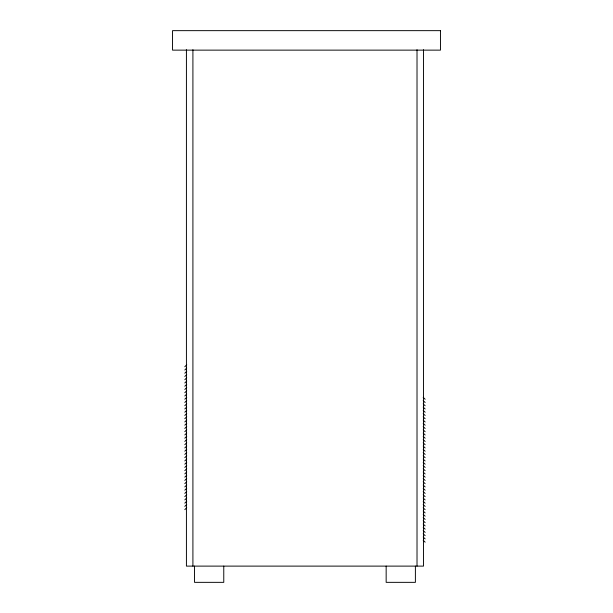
<?xml version="1.0" encoding="UTF-8"?>
<svg xmlns="http://www.w3.org/2000/svg" width="613" height="613" viewBox="0 0 613 613"><rect width="100%" height="100%" fill="white"/><g stroke="black" fill="none" stroke-linecap="round" stroke-linejoin="round"><path stroke-width="0.92" d="M184.797 366.743L186.743 364.796M184.797 369.991L186.743 368.038M184.797 373.24L186.743 371.286M184.797 376.482L186.743 374.535M184.797 379.731L186.743 377.784M184.797 382.979L186.743 381.033M184.797 386.228L186.743 384.282M184.797 389.477L186.743 387.531M184.797 392.726L186.743 390.772M184.797 395.975L186.743 394.021M184.797 399.224L186.743 397.27M184.797 402.465L186.743 400.519M184.797 405.714L186.743 403.768M184.797 408.963L186.743 407.017M184.797 412.212L186.743 410.266M184.797 415.461L186.743 413.507M184.797 418.71L186.743 416.756M184.797 421.959L186.743 420.005M184.797 425.2L186.743 423.254M184.797 428.449L186.743 426.502M184.797 431.698L186.743 429.751M184.797 434.946L186.743 433M184.797 438.195L186.743 436.249M184.797 441.444L186.743 439.49M184.797 444.693L186.743 442.739M184.797 447.934L186.743 445.988M184.797 451.183L186.743 449.237M184.797 454.432L186.743 452.486M184.797 457.681L186.743 455.735M184.797 460.93L186.743 458.984M184.797 464.179L186.743 462.225M184.797 467.428L186.743 465.474M184.797 470.669L186.743 468.723M184.797 473.918L186.743 471.972M184.797 477.167L186.743 475.221M184.797 480.416L186.743 478.469M184.797 483.665L186.743 481.718M184.797 486.914L186.743 484.96M184.797 490.162L186.743 488.209M184.797 493.404L186.743 491.457M184.797 496.653L186.743 494.706M184.797 499.901L186.743 497.955M184.797 503.15L186.743 501.204M184.797 506.399L186.743 504.453M184.797 509.648L186.743 507.694M423.185 397.316L425.131 399.262M423.185 400.557L425.131 402.511M423.185 403.806L425.131 405.76M423.185 407.055L425.131 409.001M423.185 410.304L425.131 412.25M423.185 413.553L425.131 415.499M423.185 416.802L425.131 418.748M423.185 420.051L425.131 421.997M423.185 423.292L425.131 425.246M423.185 426.541L425.131 428.495M423.185 429.79L425.131 431.736M423.185 433.039L425.131 434.985M423.185 436.287L425.131 438.234M423.185 439.536L425.131 441.483M423.185 442.785L425.131 444.731M423.185 446.026L425.131 447.98M423.185 449.275L425.131 451.229M423.185 452.524L425.131 454.471M423.185 455.773L425.131 457.719M423.185 459.022L425.131 460.968M423.185 462.271L425.131 464.217M423.185 465.52L425.131 467.466M423.185 468.761L425.131 470.715M423.185 472.01L425.131 473.964M423.185 475.259L425.131 477.205M423.185 478.508L425.131 480.454M423.185 481.757L425.131 483.703M423.185 485.006L425.131 486.952M423.185 488.255L425.131 490.201M423.185 491.496L425.131 493.45M423.185 494.745L425.131 496.699M423.185 497.994L425.131 499.94M423.185 501.242L425.131 503.189M423.185 504.491L425.131 506.438M423.185 507.74L425.131 509.687M423.185 510.989L425.131 512.935M423.185 514.23L425.131 516.184M423.185 517.479L425.131 519.433M423.185 520.728L425.131 522.682M423.185 523.977L425.131 525.923M423.185 527.226L425.131 529.172M423.185 530.475L425.131 532.421M423.185 533.724L425.131 535.67M423.185 536.965L425.131 538.919M423.185 540.214L425.131 542.168M423.506 49.707L423.506 566.113L186.421 566.113L186.421 49.707M417.016 49.707L417.016 566.113M415.392 566.113L415.392 582.35L386.159 582.35L386.159 566.113M223.768 566.113L223.768 582.35L194.536 582.35L194.536 566.113M192.911 49.707L192.911 566.113M440.456 30.65L172.544 30.65L172.544 50.136L440.456 50.136L440.456 30.65"/></g></svg>
